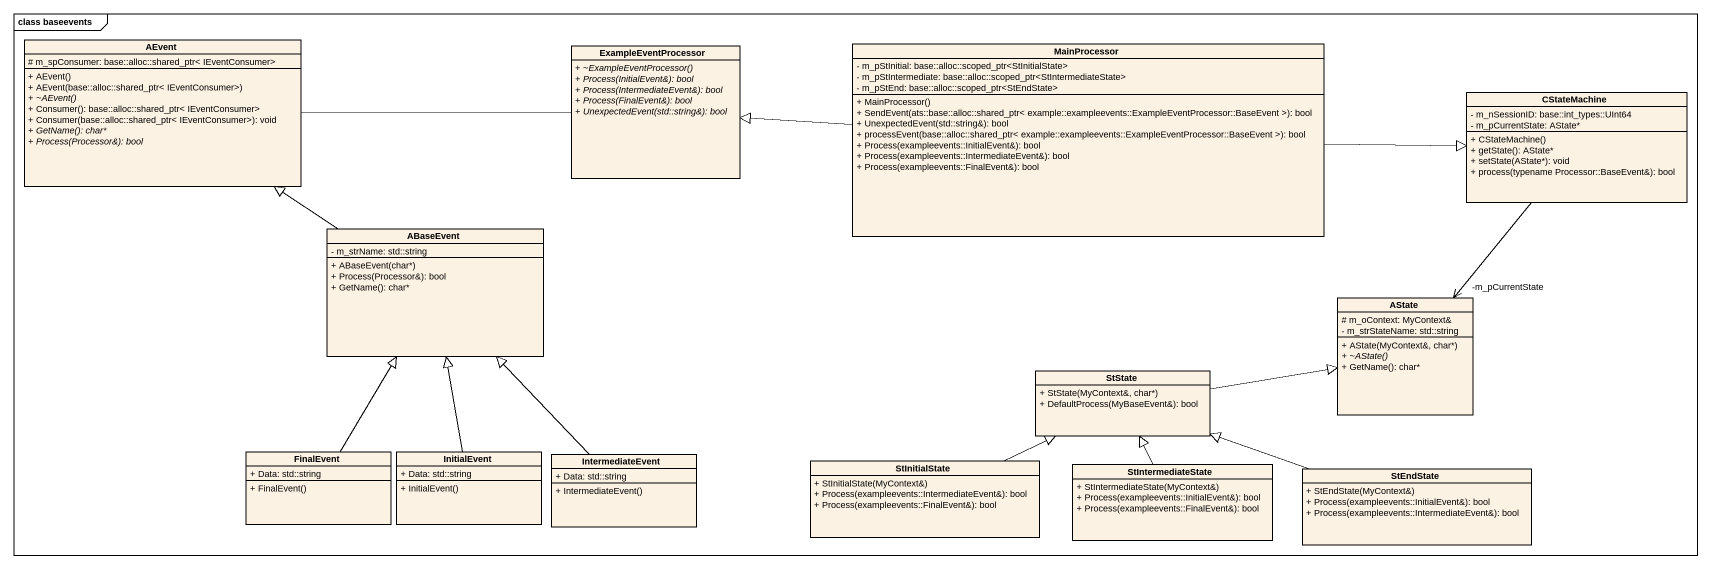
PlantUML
@startuml
mainframe class baseevents
hide circle
hide empty members
skinparam classAttributeIconSize 0
class AEvent {
  # m_spConsumer: base::alloc::shared_ptr< IEventConsumer>
  + AEvent()
  + AEvent(base::alloc::shared_ptr< IEventConsumer>)
  {abstract} + ~AEvent()
  + Consumer(): base::alloc::shared_ptr< IEventConsumer>
  + Consumer(base::alloc::shared_ptr< IEventConsumer>): void
  {abstract} + GetName(): char*
  {abstract} + Process(Processor&): bool
}
class ExampleEventProcessor {
  {abstract} + ~ExampleEventProcessor()
  {abstract} + Process(InitialEvent&): bool
  {abstract} + Process(IntermediateEvent&): bool
  {abstract} + Process(FinalEvent&): bool
  {abstract} + UnexpectedEvent(std::string&): bool
}
class MainProcessor {
  - m_pStInitial: base::alloc::scoped_ptr<StInitialState>
  - m_pStIntermediate: base::alloc::scoped_ptr<StIntermediateState>
  - m_pStEnd: base::alloc::scoped_ptr<StEndState>
  + MainProcessor()
  + SendEvent(ats::base::alloc::shared_ptr< example::exampleevents::ExampleEventProcessor::BaseEvent >): bool
  + UnexpectedEvent(std::string&): bool
  + processEvent(base::alloc::shared_ptr< example::exampleevents::ExampleEventProcessor::BaseEvent >): bool
  + Process(exampleevents::InitialEvent&): bool
  + Process(exampleevents::IntermediateEvent&): bool
  + Process(exampleevents::FinalEvent&): bool
}
class CStateMachine {
  - m_nSessionID: base::int_types::UInt64
  - m_pCurrentState: AState*
  + CStateMachine()
  + getState(): AState*
  + setState(AState*): void
  + process(typename Processor::BaseEvent&): bool
}
class ABaseEvent {
  - m_strName: std::string
  + ABaseEvent(char*)
  + Process(Processor&): bool
  + GetName(): char*
}
class AState {
  # m_oContext: MyContext&
  - m_strStateName: std::string
  + AState(MyContext&, char*)
  {abstract} + ~AState()
  + GetName(): char*
}
class StState {
  + StState(MyContext&, char*)
  + DefaultProcess(MyBaseEvent&): bool
}
class FinalEvent {
  + Data: std::string
  + FinalEvent()
}
class InitialEvent {
  + Data: std::string
  + InitialEvent()
}
class IntermediateEvent {
  + Data: std::string
  + IntermediateEvent()
}
class StInitialState {
  + StInitialState(MyContext&)
  + Process(exampleevents::IntermediateEvent&): bool
  + Process(exampleevents::FinalEvent&): bool
}
class StIntermediateState {
  + StIntermediateState(MyContext&)
  + Process(exampleevents::InitialEvent&): bool
  + Process(exampleevents::FinalEvent&): bool
}
class StEndState {
  + StEndState(MyContext&)
  + Process(exampleevents::InitialEvent&): bool
  + Process(exampleevents::IntermediateEvent&): bool
}
ExampleEventProcessor -left- AEvent
MainProcessor -left-|> ExampleEventProcessor
MainProcessor -right-|> CStateMachine
CStateMachine --> "-m_pCurrentState" AState
ABaseEvent -up-|> AEvent
StState -right-|> AState
FinalEvent -up-|> ABaseEvent
InitialEvent -up-|> ABaseEvent
IntermediateEvent -up-|> ABaseEvent
StInitialState -right-|> StState
StIntermediateState -up-|> StState
StEndState -left-|> StState
@enduml
